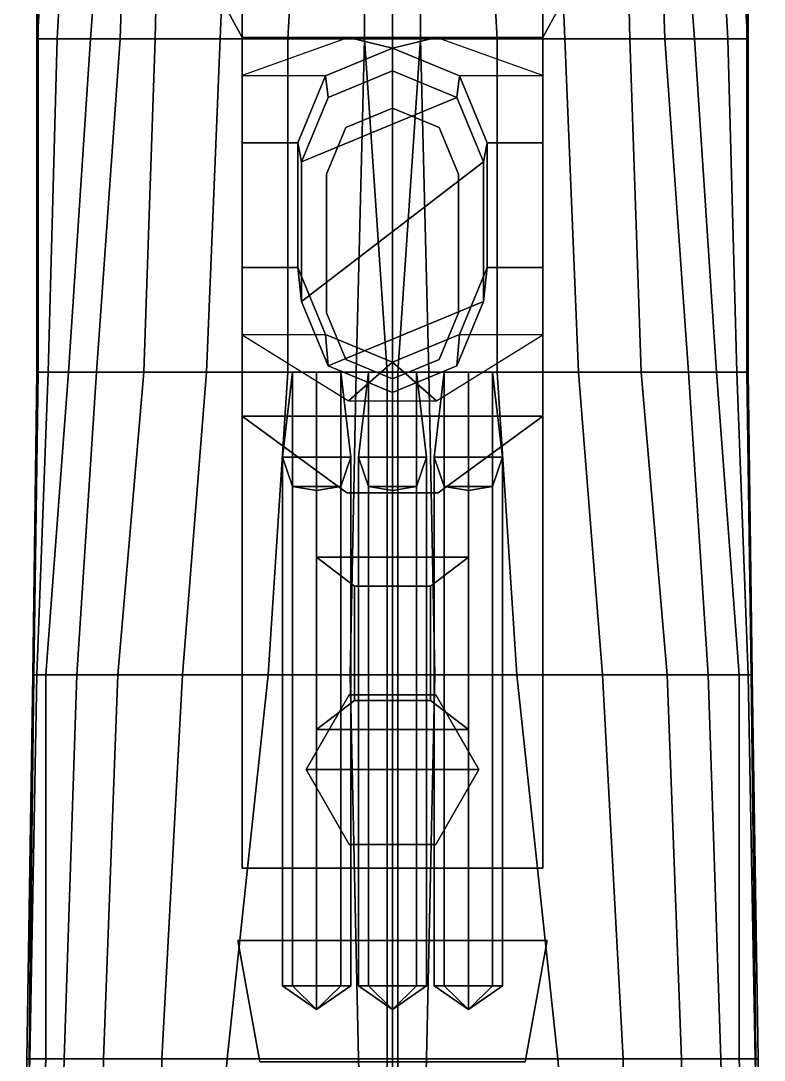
# Model space of a CAD drawing. Header units: millimetres. Extents: x -5 to 5, y -63 to 51.
# Drawn here: x -4.9 to 4.9, y 3.62 to 17.32 of the extents above; entities that cross this region are included whole.
import ezdxf

# ---------------------------------------------------------------- set-up
doc = ezdxf.new("R2010")
doc.units = ezdxf.units.MM
for name, color, linetype in [('hull2', 7, 'Continuous'), ('railings', 6, 'Continuous'), ('turret', 2, 'Continuous')]:
    doc.layers.add(name, color=color, linetype=linetype)

msp = doc.modelspace()

# ---------------------------------------------------------------- linework, layer by layer
for points in [[(-4.71, 22.31, 3.76), (-4.38, 22.31, 1.68), (-4.68, 17.08, 2.72), (-4.69, 17.08, 3.58)], [(0, 22.31, 3.87), (-4.71, 22.31, 3.76), (-4.69, 17.08, 3.58), (0, 17.08, 3.69)], [(-4.38, 22.31, 1.68), (-4.13, 22.31, 1.28), (-4.42, 17.08, 1.1), (-4.68, 17.08, 2.72)], [(-4.13, 22.31, 1.28), (-3.59, 22.31, -0.22), (-3.98, 17.08, -0.35), (-4.42, 17.08, 1.1)], [(-3.59, 22.31, -0.22), (-3.42, 22.31, -0.61), (-3.59, 17.08, -1.13), (-3.98, 17.08, -0.35)], [(-3.42, 22.31, -0.61), (-3.01, 22.31, -1.34), (-3.13, 17.08, -1.84), (-3.59, 17.08, -1.13)], [(-3.01, 22.31, -1.34), (-2.06, 22.31, -2.34), (-2.27, 17.08, -2.45), (-3.13, 17.08, -1.84)], [(-2.06, 22.31, -2.34), (-1.08, 22.31, -2.82), (-1.38, 17.08, -2.81), (-2.27, 17.08, -2.45)], [(-1.08, 22.31, -2.82), (-0.37, 22.31, -3), (-0.37, 17.08, -2.97), (-1.38, 17.08, -2.81)], [(-0.37, 22.31, -3), (-0.37, 22.31, -3.05), (-0.37, 17.08, -3.03), (-0.37, 17.08, -2.97)], [(-0.37, 22.31, -3.05), (0, 22.31, -3.05), (0, 17.08, -3.03), (-0.37, 17.08, -3.03)], [(-1.98, 12.11, 6.46), (-1.98, 19.87, 6.46), (1.98, 19.87, 6.46), (1.98, 12.11, 6.46)], [(1.98, 12.11, 6.46), (1.98, 19.87, 6.46), (-1.98, 19.87, 6.46), (-1.98, 12.11, 6.46)], [(1.98, 17.1, 8.68), (3, 18.97, 8.68), (-3, 18.97, 8.68), (-1.98, 17.1, 8.68)], [(-1.98, 17.1, 8.68), (-3, 18.97, 8.68), (3, 18.97, 8.68), (1.98, 17.1, 8.68)], [(-4.69, 17.08, 3.58), (-4.68, 17.08, 2.72), (-4.68, 12.69, 2.79), (-4.69, 12.69, 3.34)], [(0, 17.08, 3.69), (-4.69, 17.08, 3.58), (-4.69, 12.69, 3.34), (0, 12.69, 3.5)], [(-4.68, 17.08, 2.72), (-4.42, 17.08, 1.1), (-4.54, 12.69, 0.95), (-4.68, 12.69, 2.79)], [(-4.42, 17.08, 1.1), (-3.98, 17.08, -0.35), (-4.27, 12.69, -0.33), (-4.54, 12.69, 0.95)], [(-3.98, 17.08, -0.35), (-3.59, 17.08, -1.13), (-3.9, 12.69, -1.27), (-4.27, 12.69, -0.33)], [(-3.59, 17.08, -1.13), (-3.13, 17.08, -1.84), (-3.28, 12.69, -2.04), (-3.9, 12.69, -1.27)], [(-3.13, 17.08, -1.84), (-2.27, 17.08, -2.45), (-2.45, 12.69, -2.49), (-3.28, 12.69, -2.04)], [(-2.27, 17.08, -2.45), (-1.38, 17.08, -2.81), (-1.38, 12.69, -2.85), (-2.45, 12.69, -2.49)], [(1.98, 6.15, 4.27), (1.98, 17.1, 4.27), (-1.98, 17.1, 4.27), (-1.98, 6.15, 4.27)], [(-1.98, 17.1, 4.27), (-1.98, 17.1, 3.52), (-1.98, 6.15, 3.27), (-1.98, 6.15, 4.27)], [(1.98, 17.1, 4.27), (1.98, 17.1, 3.52), (-1.98, 17.1, 3.52), (-1.98, 17.1, 4.27)], [(-0.58, 17.1, 4.27), (-1.98, 16.6, 4.27), (-0.884, 16.594, 5.12), (0, 16.96, 5.12)], [(-1.38, 17.08, -2.81), (-0.37, 17.08, -2.97), (-0.48, 12.69, -3.01), (-1.38, 12.69, -2.85)], [(0, 16.96, 5.12), (0.58, 17.1, 4.27), (-0.58, 17.1, 4.27), (0, 16.96, 5.12)], [(-0.37, 17.08, -2.97), (-0.37, 17.08, -3.03), (-0.07, 12.69, -3.07), (-0.48, 12.69, -3.01)], [(-0.37, 17.08, -3.03), (0, 17.08, -3.03), (0, 12.69, -3.07), (-0.07, 12.69, -3.07)], [(0.884, 16.594, 5.12), (1.98, 16.6, 4.27), (0.58, 17.1, 4.27), (0, 16.96, 5.12)], [(1.98, 6.15, 3.27), (1.98, 17.1, 3.52), (1.98, 17.1, 4.27), (1.98, 6.15, 4.27)], [(0, 16.96, 7.9), (-0.884, 16.594, 7.9), (-0.849, 16.31, 12.44), (0, 16.66, 12.47)], [(0, 16.96, 5.12), (-0.884, 16.594, 5.12), (-0.884, 16.594, 7.9), (0, 16.96, 7.9)], [(0.884, 16.594, 7.9), (0, 16.96, 7.9), (0, 16.66, 12.47), (0.849, 16.31, 12.44)], [(0.884, 16.594, 5.12), (0, 16.96, 5.12), (0, 16.96, 7.9), (0.884, 16.594, 7.9)], [(-1.98, 16.6, 4.27), (-1.98, 15.71, 4.27), (-1.25, 15.71, 5.12), (-0.884, 16.594, 5.12)], [(-0.884, 16.594, 7.9), (-1.25, 15.71, 7.9), (-1.2, 15.46, 12.36), (-0.849, 16.31, 12.44)], [(-0.884, 16.594, 5.12), (-1.25, 15.71, 5.12), (-1.25, 15.71, 7.9), (-0.884, 16.594, 7.9)], [(-1.2, 15.46, 12.36), (0.849, 16.31, 12.44), (0, 16.66, 12.47), (-0.849, 16.31, 12.44)], [(1.25, 15.71, 7.9), (0.884, 16.594, 7.9), (0.849, 16.31, 12.44), (1.2, 15.46, 12.36)], [(1.25, 15.71, 5.12), (1.98, 15.71, 4.27), (1.98, 16.6, 4.27), (0.884, 16.594, 5.12)], [(1.25, 15.71, 5.12), (0.884, 16.594, 5.12), (0.884, 16.594, 7.9), (1.25, 15.71, 7.9)], [(-1.2, 13.62, 12.2), (1.2, 15.46, 12.36), (0.849, 16.31, 12.44), (-1.2, 15.46, 12.36)], [(-0.615, 15.915, 12.4), (0, 16.17, 12.42), (0, 16.17, 13.93), (-0.615, 15.915, 13.86)], [(0, 16.17, 12.42), (-0.615, 15.915, 12.4), (-0.615, 15.915, 13.86), (0, 16.17, 13.93)], [(0, 16.17, 12.42), (0.615, 15.915, 12.4), (0.615, 15.915, 13.86), (0, 16.17, 13.93)], [(0.615, 15.915, 12.4), (0, 16.17, 12.42), (0, 16.17, 13.93), (0.615, 15.915, 13.86)], [(-0.87, 15.3, 12.33), (-0.615, 15.915, 12.4), (-0.615, 15.915, 13.86), (-0.87, 15.3, 13.61)], [(-0.615, 15.915, 12.4), (-0.87, 15.3, 12.33), (-0.87, 15.3, 13.61), (-0.615, 15.915, 13.86)], [(0.615, 15.915, 12.4), (0.87, 15.3, 12.33), (0.87, 15.3, 13.61), (0.615, 15.915, 13.86)], [(0.87, 15.3, 12.33), (0.615, 15.915, 12.4), (0.615, 15.915, 13.86), (0.87, 15.3, 13.61)], [(-1.25, 15.71, 5.12), (-1.98, 15.71, 4.27), (-1.98, 14.07, 4.27), (-1.25, 14.07, 5.12)], [(-1.25, 15.71, 7.9), (-1.25, 14.07, 7.9), (-1.2, 13.62, 12.2), (-1.2, 15.46, 12.36)], [(-1.25, 15.71, 5.12), (-1.25, 14.07, 5.12), (-1.25, 14.07, 7.9), (-1.25, 15.71, 7.9)], [(1.25, 14.07, 7.9), (1.25, 15.71, 7.9), (1.2, 15.46, 12.36), (1.2, 13.62, 12.2)], [(1.25, 14.07, 5.12), (1.25, 15.71, 5.12), (1.25, 15.71, 7.9), (1.25, 14.07, 7.9)], [(1.98, 14.07, 4.27), (1.98, 15.71, 4.27), (1.25, 15.71, 5.12), (1.25, 14.07, 5.12)], [(-0.849, 12.77, 12.14), (1.2, 13.62, 12.2), (1.2, 15.46, 12.36), (-1.2, 13.62, 12.2)], [(-0.87, 13.47, 12.18), (-0.87, 15.3, 12.33), (-0.87, 15.3, 13.61), (-0.87, 13.47, 12.93)], [(-0.87, 15.3, 12.33), (-0.87, 13.47, 12.18), (-0.87, 13.47, 12.93), (-0.87, 15.3, 13.61)], [(0.87, 15.3, 12.33), (0.87, 13.47, 12.18), (0.87, 13.47, 12.93), (0.87, 15.3, 13.61)], [(0.87, 13.47, 12.18), (0.87, 15.3, 12.33), (0.87, 15.3, 13.61), (0.87, 13.47, 12.93)], [(-1.25, 14.07, 5.12), (-1.98, 14.07, 4.27), (-1.98, 13.18, 4.27), (-0.884, 13.186, 5.12)], [(-1.25, 14.07, 7.9), (-0.884, 13.186, 7.9), (-0.849, 12.77, 12.14), (-1.2, 13.62, 12.2)], [(-1.25, 14.07, 5.12), (-0.884, 13.186, 5.12), (-0.884, 13.186, 7.9), (-1.25, 14.07, 7.9)], [(0.884, 13.186, 7.9), (1.25, 14.07, 7.9), (1.2, 13.62, 12.2), (0.849, 12.77, 12.14)], [(0.884, 13.186, 5.12), (1.25, 14.07, 5.12), (1.25, 14.07, 7.9), (0.884, 13.186, 7.9)], [(1.98, 13.18, 4.27), (1.98, 14.07, 4.27), (1.25, 14.07, 5.12), (0.884, 13.186, 5.12)], [(0, 12.42, 12.11), (0.849, 12.77, 12.14), (1.2, 13.62, 12.2), (-0.849, 12.77, 12.14)], [(-0.615, 12.855, 12.14), (-0.87, 13.47, 12.18), (-0.87, 13.47, 12.93), (-0.615, 12.855, 12.68)], [(-0.87, 13.47, 12.18), (-0.615, 12.855, 12.14), (-0.615, 12.855, 12.68), (-0.87, 13.47, 12.93)], [(0.87, 13.47, 12.18), (0.615, 12.855, 12.14), (0.615, 12.855, 12.68), (0.87, 13.47, 12.93)], [(0.615, 12.855, 12.14), (0.87, 13.47, 12.18), (0.87, 13.47, 12.93), (0.615, 12.855, 12.68)], [(-0.884, 13.186, 5.12), (-1.98, 13.18, 4.27), (-0.58, 12.31, 4.27), (0, 12.82, 5.12)], [(-0.884, 13.186, 7.9), (0, 12.82, 7.9), (0, 12.42, 12.11), (-0.849, 12.77, 12.14)], [(-0.884, 13.186, 5.12), (0, 12.82, 5.12), (0, 12.82, 7.9), (-0.884, 13.186, 7.9)], [(0, 12.82, 7.9), (0.884, 13.186, 7.9), (0.849, 12.77, 12.14), (0, 12.42, 12.11)], [(0, 12.82, 5.12), (0.884, 13.186, 5.12), (0.884, 13.186, 7.9), (0, 12.82, 7.9)], [(0.58, 12.31, 4.27), (1.98, 13.18, 4.27), (0.884, 13.186, 5.12), (0, 12.82, 5.12)], [(0, 12.6, 12.12), (-0.615, 12.855, 12.14), (-0.615, 12.855, 12.68), (0, 12.6, 12.59)], [(-0.615, 12.855, 12.14), (0, 12.6, 12.12), (0, 12.6, 12.59), (-0.615, 12.855, 12.68)], [(0, 12.82, 5.12), (-0.58, 12.31, 4.27), (0.58, 12.31, 4.27), (0, 12.82, 5.12)], [(0.615, 12.855, 12.14), (0, 12.6, 12.12), (0, 12.6, 12.59), (0.615, 12.855, 12.68)], [(0, 12.6, 12.12), (0.615, 12.855, 12.14), (0.615, 12.855, 12.68), (0, 12.6, 12.59)], [(-4.68, 12.69, 2.79), (-4.54, 12.69, 0.95), (-4.69, 8.7, 0.42), (-4.74, 8.7, 1.15)], [(-4.69, 12.69, 3.34), (-4.68, 12.69, 2.79), (-4.74, 8.7, 1.15), (-4.74, 8.7, 3.3)], [(0, 12.69, 3.5), (-4.69, 12.69, 3.34), (-4.74, 8.7, 3.3), (0, 8.7, 3.46)], [(-4.54, 12.69, 0.95), (-4.27, 12.69, -0.33), (-4.57, 8.7, -0.37), (-4.69, 8.7, 0.42)], [(-4.27, 12.69, -0.33), (-3.9, 12.69, -1.27), (-4.16, 8.7, -1.48), (-4.57, 8.7, -0.37)], [(-3.9, 12.69, -1.27), (-3.28, 12.69, -2.04), (-3.62, 8.7, -2.08), (-4.16, 8.7, -1.48)], [(-3.28, 12.69, -2.04), (-2.45, 12.69, -2.49), (-2.77, 8.7, -2.53), (-3.62, 8.7, -2.08)], [(-2.45, 12.69, -2.49), (-1.38, 12.69, -2.85), (-1.64, 8.7, -2.83), (-2.77, 8.7, -2.53)], [(-1.38, 12.69, -2.85), (-0.48, 12.69, -3.01), (-0.56, 8.7, -2.99), (-1.64, 8.7, -2.83)], [(-0.48, 12.69, -3.01), (-0.07, 12.69, -3.07), (-0.07, 8.7, -3), (-0.56, 8.7, -2.99)], [(-0.07, 12.69, -3.07), (0, 12.69, -3.07), (0, 8.7, -3.02), (-0.07, 8.7, -3)], [(-0.6, 11.1, 6.46), (-1.98, 12.11, 6.46), (1.98, 12.11, 6.46), (0.6, 11.1, 6.46)], [(0.6, 11.1, 6.46), (1.98, 12.11, 6.46), (-1.98, 12.11, 6.46), (-0.6, 11.1, 6.46)], [(-4.74, 8.7, 1.15), (-4.69, 8.7, 0.42), (-4.78, 3.64, -0.41), (-4.82, 3.64, 0.21)], [(-4.74, 8.7, 3.3), (-4.74, 8.7, 1.15), (-4.82, 3.64, 0.21), (-4.79, 3.64, 3.14)], [(0, 8.7, 3.46), (-4.74, 8.7, 3.3), (-4.79, 3.64, 3.14), (0, 3.64, 3.3)], [(-4.69, 8.7, 0.42), (-4.57, 8.7, -0.37), (-4.57, 3.64, -1.24), (-4.78, 3.64, -0.41)], [(-4.57, 8.7, -0.37), (-4.16, 8.7, -1.48), (-4.33, 3.64, -1.64), (-4.57, 3.64, -1.24)], [(-4.16, 8.7, -1.48), (-3.62, 8.7, -2.08), (-3.81, 3.64, -2.19), (-4.33, 3.64, -1.64)], [(-3.62, 8.7, -2.08), (-2.77, 8.7, -2.53), (-3.04, 3.64, -2.51), (-3.81, 3.64, -2.19)], [(-2.77, 8.7, -2.53), (-1.64, 8.7, -2.83), (-2.18, 3.64, -2.71), (-3.04, 3.64, -2.51)], [(-1.64, 8.7, -2.83), (-0.56, 8.7, -2.99), (-0.45, 3.64, -2.89), (-2.18, 3.64, -2.71)], [(-0.56, 8.7, -2.99), (-0.07, 8.7, -3), (-0.07, 3.64, -2.93), (-0.45, 3.64, -2.89)], [(-0.07, 8.7, -3), (0, 8.7, -3.02), (0, 3.64, -2.94), (-0.07, 3.64, -2.93)], [(-1.98, 6.15, 4.27), (-1.98, 6.15, 3.27), (1.98, 6.15, 3.27), (1.98, 6.15, 4.27)], [(1.75, 3.6, 5.51), (2.04, 5.2, 6.92), (-2.04, 5.2, 6.92), (-1.75, 3.6, 5.51)], [(-1.75, 3.6, 5.51), (-2.04, 5.2, 6.92), (2.04, 5.2, 6.92), (1.75, 3.6, 5.51)], [(-4.78, 3.64, -0.41), (-4.57, 3.64, -1.24), (-4.73, -0.43, -1.17), (-4.9, -0.43, -0.46)], [(-4.82, 3.64, 0.21), (-4.78, 3.64, -0.41), (-4.9, -0.43, -0.46), (-4.89, -0.43, 1.61)], [(-4.79, 3.64, 3.14), (-4.82, 3.64, 0.21), (-4.89, -0.43, 1.61), (-4.69, -0.43, 3.07)], [(0, 3.64, 3.3), (-4.79, 3.64, 3.14), (-4.69, -0.43, 3.07), (0, -0.43, 3.2)], [(-4.57, 3.64, -1.24), (-4.33, 3.64, -1.64), (-4.43, -0.43, -1.84), (-4.73, -0.43, -1.17)], [(-4.33, 3.64, -1.64), (-3.81, 3.64, -2.19), (-3.81, -0.43, -2.29), (-4.43, -0.43, -1.84)], [(-3.81, 3.64, -2.19), (-3.04, 3.64, -2.51), (-3.04, -0.43, -2.61), (-3.81, -0.43, -2.29)], [(-3.04, 3.64, -2.51), (-2.18, 3.64, -2.71), (-2.52, -0.43, -2.7), (-3.04, -0.43, -2.61)], [(-2.18, 3.64, -2.71), (-0.45, 3.64, -2.89), (-0.33, -0.43, -2.97), (-2.52, -0.43, -2.7)], [(-0.45, 3.64, -2.89), (-0.07, 3.64, -2.93), (-0.07, -0.43, -2.98), (-0.33, -0.43, -2.97)], [(-0.07, 3.64, -2.93), (0, 3.64, -2.94), (0, -0.43, -3.04), (-0.07, -0.43, -2.98)]]:
    msp.add_3dface(points)
at = {"layer": 'hull2'}
for points in [[(0.37, 22.31, -3.05), (0, 22.31, -3.05), (0, 17.08, -3.03), (0.37, 17.08, -3.03)], [(0, 22.31, 3.87), (4.71, 22.31, 3.76), (4.69, 17.08, 3.58), (0, 17.08, 3.69)], [(0.37, 22.31, -3), (0.37, 22.31, -3.05), (0.37, 17.08, -3.03), (0.37, 17.08, -2.97)], [(1.08, 22.31, -2.82), (0.37, 22.31, -3), (0.37, 17.08, -2.97), (1.38, 17.08, -2.81)], [(2.06, 22.31, -2.34), (1.08, 22.31, -2.82), (1.38, 17.08, -2.81), (2.27, 17.08, -2.45)], [(3.01, 22.31, -1.34), (2.06, 22.31, -2.34), (2.27, 17.08, -2.45), (3.13, 17.08, -1.84)], [(3.42, 22.31, -0.61), (3.01, 22.31, -1.34), (3.13, 17.08, -1.84), (3.59, 17.08, -1.13)], [(3.59, 22.31, -0.22), (3.42, 22.31, -0.61), (3.59, 17.08, -1.13), (3.98, 17.08, -0.35)], [(4.13, 22.31, 1.28), (3.59, 22.31, -0.22), (3.98, 17.08, -0.35), (4.42, 17.08, 1.1)], [(4.38, 22.31, 1.68), (4.13, 22.31, 1.28), (4.42, 17.08, 1.1), (4.68, 17.08, 2.72)], [(4.71, 22.31, 3.76), (4.38, 22.31, 1.68), (4.68, 17.08, 2.72), (4.69, 17.08, 3.58)], [(0.37, 17.08, -3.03), (0, 17.08, -3.03), (0, 12.69, -3.07), (0.07, 12.69, -3.07)], [(0, 17.08, 3.69), (4.69, 17.08, 3.58), (4.69, 12.69, 3.34), (0, 12.69, 3.5)], [(0.37, 17.08, -2.97), (0.37, 17.08, -3.03), (0.07, 12.69, -3.07), (0.48, 12.69, -3.01)], [(1.38, 17.08, -2.81), (0.37, 17.08, -2.97), (0.48, 12.69, -3.01), (1.38, 12.69, -2.85)], [(2.27, 17.08, -2.45), (1.38, 17.08, -2.81), (1.38, 12.69, -2.85), (2.45, 12.69, -2.49)], [(3.13, 17.08, -1.84), (2.27, 17.08, -2.45), (2.45, 12.69, -2.49), (3.28, 12.69, -2.04)], [(3.59, 17.08, -1.13), (3.13, 17.08, -1.84), (3.28, 12.69, -2.04), (3.9, 12.69, -1.27)], [(3.98, 17.08, -0.35), (3.59, 17.08, -1.13), (3.9, 12.69, -1.27), (4.27, 12.69, -0.33)], [(4.42, 17.08, 1.1), (3.98, 17.08, -0.35), (4.27, 12.69, -0.33), (4.54, 12.69, 0.95)], [(4.68, 17.08, 2.72), (4.42, 17.08, 1.1), (4.54, 12.69, 0.95), (4.68, 12.69, 2.79)], [(4.69, 17.08, 3.58), (4.68, 17.08, 2.72), (4.68, 12.69, 2.79), (4.69, 12.69, 3.34)], [(0.07, 12.69, -3.07), (0, 12.69, -3.07), (0, 8.7, -3.02), (0.07, 8.7, -3)], [(0, 12.69, 3.5), (4.69, 12.69, 3.34), (4.74, 8.7, 3.3), (0, 8.7, 3.46)], [(0.48, 12.69, -3.01), (0.07, 12.69, -3.07), (0.07, 8.7, -3), (0.56, 8.7, -2.99)], [(1.38, 12.69, -2.85), (0.48, 12.69, -3.01), (0.56, 8.7, -2.99), (1.64, 8.7, -2.83)], [(2.45, 12.69, -2.49), (1.38, 12.69, -2.85), (1.64, 8.7, -2.83), (2.77, 8.7, -2.53)], [(3.28, 12.69, -2.04), (2.45, 12.69, -2.49), (2.77, 8.7, -2.53), (3.62, 8.7, -2.08)], [(3.9, 12.69, -1.27), (3.28, 12.69, -2.04), (3.62, 8.7, -2.08), (4.16, 8.7, -1.48)], [(4.27, 12.69, -0.33), (3.9, 12.69, -1.27), (4.16, 8.7, -1.48), (4.57, 8.7, -0.37)], [(4.54, 12.69, 0.95), (4.27, 12.69, -0.33), (4.57, 8.7, -0.37), (4.69, 8.7, 0.42)], [(4.68, 12.69, 2.79), (4.54, 12.69, 0.95), (4.69, 8.7, 0.42), (4.74, 8.7, 1.15)], [(4.69, 12.69, 3.34), (4.68, 12.69, 2.79), (4.74, 8.7, 1.15), (4.74, 8.7, 3.3)], [(0.07, 8.7, -3), (0, 8.7, -3.02), (0, 3.64, -2.94), (0.07, 3.64, -2.93)], [(0, 8.7, 3.46), (4.74, 8.7, 3.3), (4.79, 3.64, 3.14), (0, 3.64, 3.3)], [(0.56, 8.7, -2.99), (0.07, 8.7, -3), (0.07, 3.64, -2.93), (0.45, 3.64, -2.89)], [(1.64, 8.7, -2.83), (0.56, 8.7, -2.99), (0.45, 3.64, -2.89), (2.18, 3.64, -2.71)], [(2.77, 8.7, -2.53), (1.64, 8.7, -2.83), (2.18, 3.64, -2.71), (3.04, 3.64, -2.51)], [(3.62, 8.7, -2.08), (2.77, 8.7, -2.53), (3.04, 3.64, -2.51), (3.81, 3.64, -2.19)], [(4.16, 8.7, -1.48), (3.62, 8.7, -2.08), (3.81, 3.64, -2.19), (4.33, 3.64, -1.64)], [(4.57, 8.7, -0.37), (4.16, 8.7, -1.48), (4.33, 3.64, -1.64), (4.57, 3.64, -1.24)], [(4.69, 8.7, 0.42), (4.57, 8.7, -0.37), (4.57, 3.64, -1.24), (4.78, 3.64, -0.41)], [(4.74, 8.7, 1.15), (4.69, 8.7, 0.42), (4.78, 3.64, -0.41), (4.82, 3.64, 0.21)], [(4.74, 8.7, 3.3), (4.74, 8.7, 1.15), (4.82, 3.64, 0.21), (4.79, 3.64, 3.14)], [(0.07, 3.64, -2.93), (0, 3.64, -2.94), (0, -0.43, -3.04), (0.07, -0.43, -2.98)], [(0, 3.64, 3.3), (4.79, 3.64, 3.14), (4.69, -0.43, 3.07), (0, -0.43, 3.2)], [(0.45, 3.64, -2.89), (0.07, 3.64, -2.93), (0.07, -0.43, -2.98), (0.33, -0.43, -2.97)], [(2.18, 3.64, -2.71), (0.45, 3.64, -2.89), (0.33, -0.43, -2.97), (2.52, -0.43, -2.7)], [(3.04, 3.64, -2.51), (2.18, 3.64, -2.71), (2.52, -0.43, -2.7), (3.04, -0.43, -2.61)], [(3.81, 3.64, -2.19), (3.04, 3.64, -2.51), (3.04, -0.43, -2.61), (3.81, -0.43, -2.29)], [(4.33, 3.64, -1.64), (3.81, 3.64, -2.19), (3.81, -0.43, -2.29), (4.43, -0.43, -1.84)], [(4.57, 3.64, -1.24), (4.33, 3.64, -1.64), (4.43, -0.43, -1.84), (4.73, -0.43, -1.17)], [(4.78, 3.64, -0.41), (4.57, 3.64, -1.24), (4.73, -0.43, -1.17), (4.9, -0.43, -0.46)], [(4.79, 3.64, 3.14), (4.82, 3.64, 0.21), (4.89, -0.43, 1.61), (4.69, -0.43, 3.07)], [(4.82, 3.64, 0.21), (4.78, 3.64, -0.41), (4.9, -0.43, -0.46), (4.89, -0.43, 1.61)]]:
    msp.add_3dface(points, dxfattribs=at)
at = {"layer": 'railings'}
for points in [[(-4.67, 17.08, 3.58), (-4.7, 22.31, 3.76), (-4.7, 22.31, 4.92), (-4.67, 17.08, 4.6)], [(-4.67, 17.08, 4.6), (-4.7, 22.31, 4.92), (-4.7, 22.31, 3.76), (-4.67, 17.08, 3.58)], [(4.67, 17.08, 3.58), (4.7, 22.31, 3.76), (4.7, 22.31, 4.92), (4.67, 17.08, 4.6)], [(4.67, 17.08, 4.6), (4.7, 22.31, 4.92), (4.7, 22.31, 3.76), (4.67, 17.08, 3.58)], [(-1.98, 17.1, 8.68), (-3, 18.97, 8.68), (-3, 18.97, 10.12), (-1.98, 17.1, 10.12)], [(-1.98, 17.1, 10.12), (-3, 18.97, 10.12), (-3, 18.97, 8.68), (-1.98, 17.1, 8.68)], [(1.98, 17.1, 10.12), (3, 18.97, 10.12), (3, 18.97, 8.68), (1.98, 17.1, 8.68)], [(1.98, 17.1, 8.68), (3, 18.97, 8.68), (3, 18.97, 10.12), (1.98, 17.1, 10.12)], [(-4.67, 12.69, 3.34), (-4.67, 17.08, 3.58), (-4.67, 17.08, 4.6), (-4.67, 12.69, 4.42)], [(-4.67, 12.69, 4.42), (-4.67, 17.08, 4.6), (-4.67, 17.08, 3.58), (-4.67, 12.69, 3.34)], [(-1.98, 12.11, 6.46), (-1.98, 17.1, 6.46), (-1.98, 17.1, 7.81), (-1.98, 12.11, 7.81)], [(-1.98, 12.11, 7.81), (-1.98, 17.1, 7.81), (-1.98, 17.1, 6.46), (-1.98, 12.11, 6.46)], [(1.98, 17.1, 10.12), (-1.98, 17.1, 10.12), (-1.98, 17.1, 8.68), (1.98, 17.1, 8.68)], [(1.98, 17.1, 8.68), (-1.98, 17.1, 8.68), (-1.98, 17.1, 10.12), (1.98, 17.1, 10.12)], [(1.98, 12.11, 6.46), (1.98, 17.1, 6.46), (1.98, 17.1, 7.81), (1.98, 12.11, 7.81)], [(1.98, 12.11, 7.81), (1.98, 17.1, 7.81), (1.98, 17.1, 6.46), (1.98, 12.11, 6.46)], [(4.67, 12.69, 4.42), (4.67, 17.08, 4.6), (4.67, 17.08, 3.58), (4.67, 12.69, 3.34)], [(4.67, 12.69, 3.34), (4.67, 17.08, 3.58), (4.67, 17.08, 4.6), (4.67, 12.69, 4.42)], [(-4.73, 8.7, 4.31), (-4.67, 12.69, 4.42), (-4.67, 12.69, 3.34), (-4.73, 8.7, 3.3)], [(-4.73, 8.7, 3.3), (-4.67, 12.69, 3.34), (-4.67, 12.69, 4.42), (-4.73, 8.7, 4.31)], [(4.73, 8.7, 3.3), (4.67, 12.69, 3.34), (4.67, 12.69, 4.42), (4.73, 8.7, 4.31)], [(4.73, 8.7, 4.31), (4.67, 12.69, 4.42), (4.67, 12.69, 3.34), (4.73, 8.7, 3.3)], [(-0.6, 11.1, 7.81), (-1.98, 12.11, 7.81), (-1.98, 12.11, 6.46), (-0.6, 11.1, 6.46)], [(-0.6, 11.1, 6.46), (-1.98, 12.11, 6.46), (-1.98, 12.11, 7.81), (-0.6, 11.1, 7.81)], [(0.6, 11.1, 7.81), (1.98, 12.11, 7.81), (1.98, 12.11, 6.46), (0.6, 11.1, 6.46)], [(0.6, 11.1, 6.46), (1.98, 12.11, 6.46), (1.98, 12.11, 7.81), (0.6, 11.1, 7.81)], [(-0.6, 11.1, 6.46), (0.6, 11.1, 6.46), (0.6, 11.1, 7.81), (-0.6, 11.1, 7.81)], [(-0.6, 11.1, 7.81), (0.6, 11.1, 7.81), (0.6, 11.1, 6.46), (-0.6, 11.1, 6.46)], [(-4.79, 3.64, 4.22), (-4.73, 8.7, 4.31), (-4.73, 8.7, 3.3), (-4.79, 3.64, 3.14)], [(-4.79, 3.64, 3.14), (-4.73, 8.7, 3.3), (-4.73, 8.7, 4.31), (-4.79, 3.64, 4.22)], [(4.79, 3.64, 4.22), (4.73, 8.7, 4.31), (4.73, 8.7, 3.3), (4.79, 3.64, 3.14)], [(4.79, 3.64, 3.14), (4.73, 8.7, 3.3), (4.73, 8.7, 4.31), (4.79, 3.64, 4.22)], [(-4.69, -0.43, 3.07), (-4.79, 3.64, 3.14), (-4.79, 3.64, 4.22), (-4.69, -0.43, 4.39)], [(-4.69, -0.43, 4.39), (-4.79, 3.64, 4.22), (-4.79, 3.64, 3.14), (-4.69, -0.43, 3.07)], [(4.69, -0.43, 3.07), (4.79, 3.64, 3.14), (4.79, 3.64, 4.22), (4.69, -0.43, 4.39)], [(4.69, -0.43, 4.39), (4.79, 3.64, 4.22), (4.79, 3.64, 3.14), (4.69, -0.43, 3.07)]]:
    msp.add_3dface(points, dxfattribs=at)
at = {"layer": 'turret'}
for points in [[(-1.45, 4.6, 4.96), (-1.318, 4.6, 5.278), (-1.318, 12.69, 5.278), (-1.45, 11.57, 4.96)], [(-0.682, 12.69, 5.278), (-0.55, 11.57, 4.96), (-1.45, 11.57, 4.96), (-1.318, 12.69, 5.278)], [(-1.318, 4.6, 5.278), (-1, 4.6, 5.41), (-1, 12.69, 5.41), (-1.318, 12.69, 5.278)], [(-1, 12.69, 5.41), (-0.682, 12.69, 5.278), (-0.682, 12.69, 5.278), (-1.318, 12.69, 5.278)], [(-1, 4.6, 5.41), (-0.682, 4.6, 5.278), (-0.682, 12.69, 5.278), (-1, 12.69, 5.41)], [(-0.682, 4.6, 5.278), (-0.55, 4.6, 4.96), (-0.55, 11.57, 4.96), (-0.682, 12.69, 5.278)], [(-0.45, 4.6, 4.96), (-0.318, 4.6, 5.278), (-0.318, 12.69, 5.278), (-0.45, 11.57, 4.96)], [(0.318, 12.69, 5.278), (0.45, 11.57, 4.96), (-0.45, 11.57, 4.96), (-0.318, 12.69, 5.278)], [(-0.318, 4.6, 5.278), (0, 4.6, 5.41), (0, 12.69, 5.41), (-0.318, 12.69, 5.278)], [(0, 12.69, 5.41), (0.318, 12.69, 5.278), (0.318, 12.69, 5.278), (-0.318, 12.69, 5.278)], [(0, 4.6, 5.41), (0.318, 4.6, 5.278), (0.318, 12.69, 5.278), (0, 12.69, 5.41)], [(0.318, 4.6, 5.278), (0.45, 4.6, 4.96), (0.45, 11.57, 4.96), (0.318, 12.69, 5.278)], [(0.55, 4.6, 4.96), (0.682, 4.6, 5.278), (0.682, 12.69, 5.278), (0.55, 11.57, 4.96)], [(1.318, 12.69, 5.278), (1.45, 11.57, 4.96), (0.55, 11.57, 4.96), (0.682, 12.69, 5.278)], [(0.682, 4.6, 5.278), (1, 4.6, 5.41), (1, 12.69, 5.41), (0.682, 12.69, 5.278)], [(1, 12.69, 5.41), (1.318, 12.69, 5.278), (1.318, 12.69, 5.278), (0.682, 12.69, 5.278)], [(1, 4.6, 5.41), (1.318, 4.6, 5.278), (1.318, 12.69, 5.278), (1, 12.69, 5.41)], [(1.318, 4.6, 5.278), (1.45, 4.6, 4.96), (1.45, 11.57, 4.96), (1.318, 12.69, 5.278)], [(-1.318, 4.6, 4.642), (-1.45, 4.6, 4.96), (-1.45, 11.57, 4.96), (-1.318, 11.18, 4.642)], [(-0.55, 11.57, 4.96), (-0.682, 11.18, 4.642), (-1.318, 11.18, 4.642), (-1.45, 11.57, 4.96)], [(-0.55, 4.6, 4.96), (-0.682, 4.6, 4.642), (-0.682, 11.18, 4.642), (-0.55, 11.57, 4.96)], [(-0.318, 4.6, 4.642), (-0.45, 4.6, 4.96), (-0.45, 11.57, 4.96), (-0.318, 11.18, 4.642)], [(0.45, 11.57, 4.96), (0.318, 11.18, 4.642), (-0.318, 11.18, 4.642), (-0.45, 11.57, 4.96)], [(0.45, 4.6, 4.96), (0.318, 4.6, 4.642), (0.318, 11.18, 4.642), (0.45, 11.57, 4.96)], [(0.682, 4.6, 4.642), (0.55, 4.6, 4.96), (0.55, 11.57, 4.96), (0.682, 11.18, 4.642)], [(1.45, 11.57, 4.96), (1.318, 11.18, 4.642), (0.682, 11.18, 4.642), (0.55, 11.57, 4.96)], [(1.45, 4.6, 4.96), (1.318, 4.6, 4.642), (1.318, 11.18, 4.642), (1.45, 11.57, 4.96)], [(-1, 4.6, 4.51), (-1.318, 4.6, 4.642), (-1.318, 11.18, 4.642), (-1, 11.13, 4.51)], [(-0.682, 11.18, 4.642), (-1, 11.13, 4.51), (-1, 11.13, 4.51), (-1.318, 11.18, 4.642)], [(-0.682, 4.6, 4.642), (-1, 4.6, 4.51), (-1, 11.13, 4.51), (-0.682, 11.18, 4.642)], [(0, 4.6, 4.51), (-0.318, 4.6, 4.642), (-0.318, 11.18, 4.642), (0, 11.13, 4.51)], [(0.318, 11.18, 4.642), (0, 11.13, 4.51), (0, 11.13, 4.51), (-0.318, 11.18, 4.642)], [(0.318, 4.6, 4.642), (0, 4.6, 4.51), (0, 11.13, 4.51), (0.318, 11.18, 4.642)], [(1, 4.6, 4.51), (0.682, 4.6, 4.642), (0.682, 11.18, 4.642), (1, 11.13, 4.51)], [(1.318, 11.18, 4.642), (1, 11.13, 4.51), (1, 11.13, 4.51), (0.682, 11.18, 4.642)], [(1.318, 4.6, 4.642), (1, 4.6, 4.51), (1, 11.13, 4.51), (1.318, 11.18, 4.642)], [(-0.5, 9.87, 6.12), (-1, 10.25, 5.12), (-1, 7.98, 5.12), (-0.5, 8.36, 6.12)], [(0.5, 9.87, 6.12), (1, 10.25, 5.12), (-1, 10.25, 5.12), (-0.5, 9.87, 6.12)], [(-1, 7.98, 5.12), (-1, 10.25, 5.12), (1, 10.25, 5.12), (1, 7.98, 5.12)], [(1, 7.98, 5.12), (1, 10.25, 5.12), (0.5, 9.87, 6.12), (0.5, 8.36, 6.12)], [(0.5, 8.36, 6.12), (0.5, 9.87, 6.12), (-0.5, 9.87, 6.12), (-0.5, 8.36, 6.12)], [(-0.57, 8.437, 4.27), (-1.14, 7.45, 4.27), (-1.14, 7.45, 4.77), (-0.57, 8.437, 4.77)], [(0.57, 8.437, 4.77), (-0.57, 8.437, 4.77), (-1.14, 7.45, 4.77), (1.14, 7.45, 4.77)], [(-0.5, 8.36, 6.12), (-1, 7.98, 5.12), (1, 7.98, 5.12), (0.5, 8.36, 6.12)], [(0.57, 8.437, 4.27), (-0.57, 8.437, 4.27), (-0.57, 8.437, 4.77), (0.57, 8.437, 4.77)], [(1.14, 7.45, 4.27), (0.57, 8.437, 4.27), (0.57, 8.437, 4.77), (1.14, 7.45, 4.77)], [(-1.14, 7.45, 4.27), (-0.57, 6.463, 4.27), (-0.57, 6.463, 4.77), (-1.14, 7.45, 4.77)], [(1.14, 7.45, 4.77), (-1.14, 7.45, 4.77), (-0.57, 6.463, 4.77), (0.57, 6.463, 4.77)], [(0.57, 6.463, 4.27), (1.14, 7.45, 4.27), (1.14, 7.45, 4.77), (0.57, 6.463, 4.77)], [(-0.57, 6.463, 4.27), (0.57, 6.463, 4.27), (0.57, 6.463, 4.77), (-0.57, 6.463, 4.77)], [(-1.318, 4.6, 5.278), (-1.45, 4.6, 4.96), (-1, 4.29, 4.96)], [(-1.45, 4.6, 4.96), (-1.318, 4.6, 4.642), (-1, 4.29, 4.96)], [(-1, 4.6, 5.41), (-1.318, 4.6, 5.278), (-1, 4.29, 4.96)], [(-1.318, 4.6, 4.642), (-1, 4.6, 4.51), (-1, 4.29, 4.96)], [(-0.682, 4.6, 5.278), (-1, 4.6, 5.41), (-1, 4.29, 4.96)], [(-0.55, 4.6, 4.96), (-0.682, 4.6, 5.278), (-1, 4.29, 4.96)], [(-0.682, 4.6, 4.642), (-0.55, 4.6, 4.96), (-1, 4.29, 4.96)], [(-1, 4.6, 4.51), (-0.682, 4.6, 4.642), (-1, 4.29, 4.96)], [(-0.45, 4.6, 4.96), (-0.318, 4.6, 4.642), (0, 4.29, 4.96)], [(-0.318, 4.6, 5.278), (-0.45, 4.6, 4.96), (0, 4.29, 4.96)], [(-0.318, 4.6, 4.642), (0, 4.6, 4.51), (0, 4.29, 4.96)], [(0, 4.6, 5.41), (-0.318, 4.6, 5.278), (0, 4.29, 4.96)], [(0, 4.6, 4.51), (0.318, 4.6, 4.642), (0, 4.29, 4.96)], [(0.318, 4.6, 4.642), (0.45, 4.6, 4.96), (0, 4.29, 4.96)], [(0.45, 4.6, 4.96), (0.318, 4.6, 5.278), (0, 4.29, 4.96)], [(0.318, 4.6, 5.278), (0, 4.6, 5.41), (0, 4.29, 4.96)], [(0.55, 4.6, 4.96), (0.682, 4.6, 4.642), (1, 4.29, 4.96)], [(0.682, 4.6, 5.278), (0.55, 4.6, 4.96), (1, 4.29, 4.96)], [(0.682, 4.6, 4.642), (1, 4.6, 4.51), (1, 4.29, 4.96)], [(1, 4.6, 5.41), (0.682, 4.6, 5.278), (1, 4.29, 4.96)], [(1, 4.6, 4.51), (1.318, 4.6, 4.642), (1, 4.29, 4.96)], [(1.318, 4.6, 4.642), (1.45, 4.6, 4.96), (1, 4.29, 4.96)], [(1.45, 4.6, 4.96), (1.318, 4.6, 5.278), (1, 4.29, 4.96)], [(1.318, 4.6, 5.278), (1, 4.6, 5.41), (1, 4.29, 4.96)]]:
    msp.add_3dface(points, dxfattribs=at)

doc.saveas('drawing.dxf')
